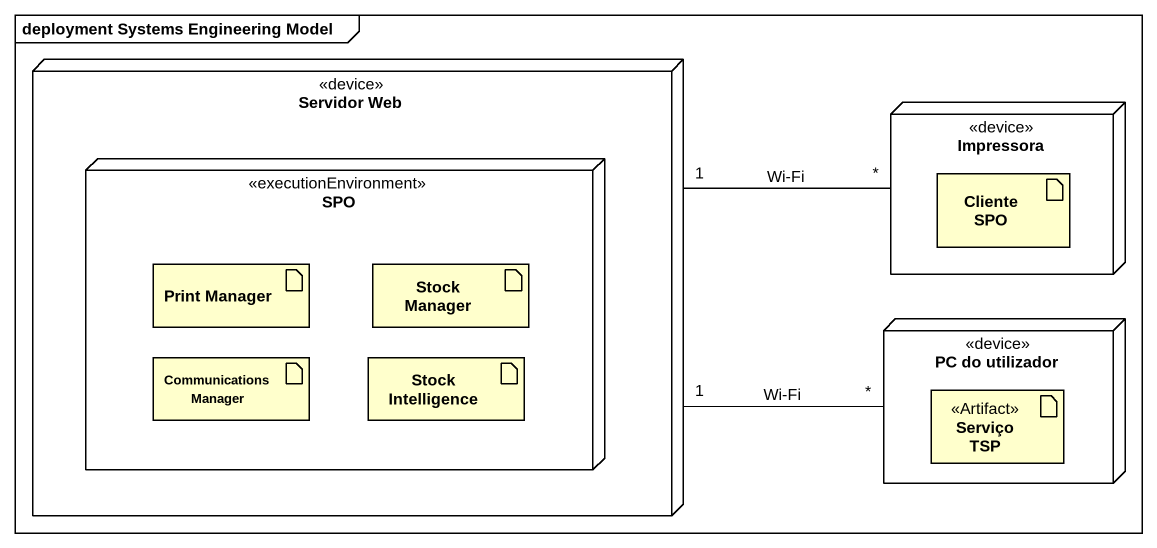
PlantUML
@startuml
mainframe deployment Systems Engineering Model
node "Servidor Web" as Servidor_Web <<device>> {
  node SPO <<executionEnvironment>> {
    artifact "Print Manager" as Print_Manager
    artifact "Stock Manager" as Stock_Manager
    artifact "Communications Manager" as Communications_Manager
    artifact "Stock Intelligence" as Stock_Intelligence
  }
}
node Impressora <<device>> {
  artifact "Cliente SPO" as Cliente_SPO
}
node "PC do utilizador" as PC_do_utilizador <<device>> {
  artifact "Serviço TSP" as Serviço_TSP <<Artifact>>
}
Servidor_Web "1" -right- "*" Impressora : Wi-Fi
PC_do_utilizador "*" -left- "1" Servidor_Web : Wi-Fi
@enduml
